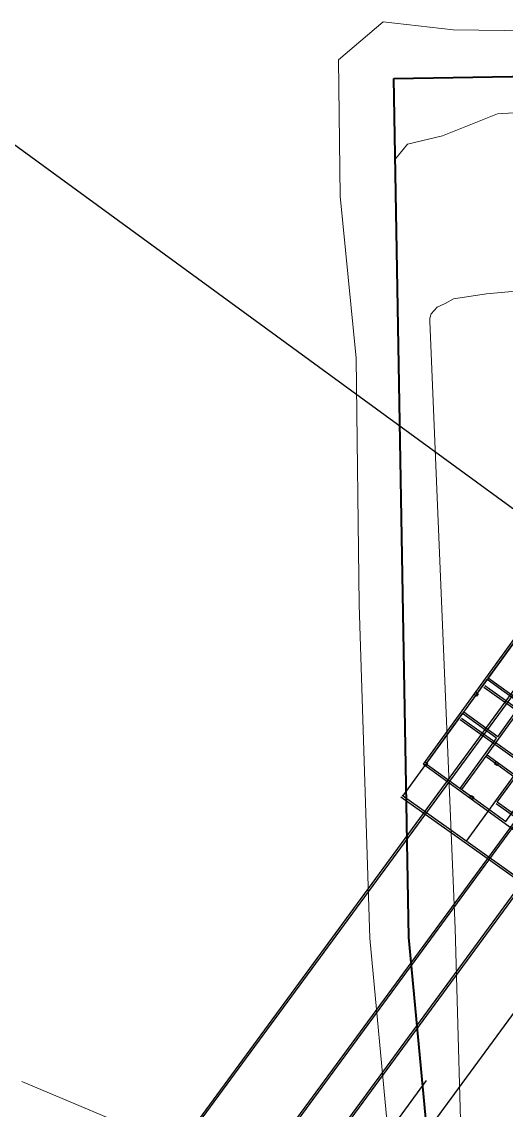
# Model space of a CAD drawing. Header units: metres. Extents: x 141303 to 146299, y 125960 to 127091.
# Drawn here: x 142271.4 to 142322.1, y 126591.1 to 126705.2 of the extents above; entities that cross this region are included whole.
import ezdxf

# ---------------------------------------------------------------- set-up
doc = ezdxf.new("R2010")
doc.units = ezdxf.units.M
doc.header["$MEASUREMENT"] = 0
doc.linetypes.add('ACAD_ISO04W100', pattern=[30, 24, -3, 0, -3])
for name, color, linetype, lineweight in [('new column', 4, 'Continuous', 25), ('NVMI-CONTOUR', 43, 'Continuous', 13), ('NVMI_ROAD', 253, 'Continuous', 20), ('NVMI_SITEBOUNDARY', 255, 'ACAD_ISO04W100', 40), ('NVMI_WALL', 7, 'Continuous', 30)]:
    doc.layers.add(name, color=color, linetype=linetype, lineweight=lineweight)
doc.layers.add('projection lines', color=221, linetype='Continuous')

msp = doc.modelspace()

# ---------------------------------------------------------------- linework, layer by layer
at = {"layer": 'new column'}
for p, q in [((142318.77891, 126634.71311), (142318.95338, 126634.95716)), ((142319.02296, 126634.53864), (142318.77891, 126634.71311)), ((142318.95338, 126634.95716), (142319.19743, 126634.78269)), ((142319.19743, 126634.78269), (142319.02296, 126634.53864)), ((142313.47687, 126627.40568), (142313.65721, 126627.64542)), ((142313.71661, 126627.22533), (142313.47687, 126627.40568)), ((142313.65721, 126627.64542), (142313.89695, 126627.46507)), ((142313.89695, 126627.46507), (142313.71661, 126627.22533)), ((142320.91691, 126627.43686), (142321.09138, 126627.68091)), ((142321.16096, 126627.26239), (142320.91691, 126627.43686)), ((142321.09138, 126627.68091), (142321.33543, 126627.50644)), ((142321.33543, 126627.50644), (142321.16096, 126627.26239)), ((142318.32458, 126623.86548), (142318.49905, 126624.10953)), ((142318.56863, 126623.69101), (142318.32458, 126623.86548)), ((142318.49905, 126624.10953), (142318.7431, 126623.93506)), ((142318.7431, 126623.93506), (142318.56863, 126623.69101))]:
    msp.add_line(p, q, dxfattribs=at)
at = {"layer": 'NVMI-CONTOUR'}
for p, q in [((142321.21298, 126695.5455), (142315.46838, 126693.2461)), ((142326.90422, 126695.9318), (142321.21298, 126695.5455)), ((142315.46838, 126693.2461), (142311.77553, 126692.38834)), ((142311.77553, 126692.38834), (142310.51519, 126690.82368))]:
    msp.add_line(p, q, dxfattribs=at)
at = {"layer": 'NVMI-CONTOUR', "linetype": 'Continuous'}
msp.add_lwpolyline([(142317.60324, 126581.33095), (142316.78728, 126610.20444), (142314.1342, 126673.7764), (142314.12853, 126674.15146), (142314.26612, 126674.60193), (142314.90792, 126675.28619), (142315.74835, 126675.68784), (142316.62589, 126676.17209), (142320.06044, 126676.70006), (142325.48564, 126677.18649), (142327.9085, 126677.20279), (142332.74228, 126676.97116), (142338.21862, 126676.40571), (142343.74206, 126675.63791), (142351.00528, 126674.51855), (142358.50182, 126673.52856), (142360.05552, 126671.92175), (142360.94497, 126663.69878), (142360.39173, 126660.04397), (142361.53761, 126658.71513)], dxfattribs=at)
at = {"layer": 'NVMI_ROAD'}
for p, q in [((142309.22372, 126705.19812), (142304.55528, 126701.22099)), ((142316.57021, 126704.36662), (142309.22372, 126705.19812)), ((142333.28633, 126704.12304), (142316.57021, 126704.36662)), ((142304.55528, 126701.22099), (142304.7245, 126686.92735)), ((142304.7245, 126686.92735), (142306.41857, 126669.94611)), ((142306.41857, 126669.94611), (142306.72969, 126644.11024)), ((142306.72969, 126644.11024), (142307.85388, 126609.169)), ((142307.85388, 126609.169), (142310.78868, 126577.77477)), ((142307.09127, 126579.2014), (142271.36447, 126594.14171))]:
    msp.add_line(p, q, dxfattribs=at)
at = {"layer": 'NVMI_SITEBOUNDARY', "linetype": 'ByBlock'}
for p, q in [((142310.36997, 126699.2364), (142334.17729, 126699.64738)), ((142311.92375, 126609.22776), (142310.36997, 126699.2364)), ((142314.92927, 126577.55601), (142311.92375, 126609.22776))]:
    msp.add_line(p, q, dxfattribs=at)
at = {"layer": 'NVMI_WALL'}
for p, q in [((142311.2837, 126624.07102), (142334.72005, 126656.33804)), ((142313.47261, 126627.40458), (142323.4788, 126641.22396)), ((142320.25805, 126636.43482), (142323.64079, 126641.10667)), ((142321.18443, 126623.40855), (142332.70334, 126639.26772)), ((142320.12124, 126628.3968), (142327.38279, 126638.39446)), ((142317.67756, 126632.87095), (142320.14075, 126636.27282)), ((142323.71108, 126633.6796), (142320.14075, 126636.27282)), ((142323.82862, 126633.84142), (142320.25805, 126636.43482)), ((142326.31073, 126630.80674), (142319.79085, 126635.44329)), ((142326.42827, 126630.96857), (142319.90839, 126635.60512)), ((142321.24287, 126630.28138), (142323.71108, 126633.6796)), ((142313.75173, 126627.44904), (142317.56027, 126632.70896)), ((142321.12533, 126630.11956), (142317.56027, 126632.70896)), ((142321.24287, 126630.28138), (142317.67756, 126632.87095)), ((142323.84239, 126627.40835), (142317.32251, 126632.0449)), ((142323.95993, 126627.57017), (142317.44005, 126632.20672)), ((142317.30903, 126624.86529), (142321.12533, 126630.11956)), ((142317.47085, 126624.74775), (142320.12124, 126628.3968)), ((142320.0037, 126628.23498), (142321.05553, 126627.47101)), ((142320.0037, 126628.23498), (142324.61558, 126624.88526)), ((142320.12124, 126628.3968), (142335.73688, 126617.05476)), ((142313.47261, 126627.40458), (142332.96895, 126613.2439)), ((142313.75173, 126627.44904), (142318.52268, 126623.98378)), ((142317.99011, 126619.35096), (142323.84239, 126627.40835)), ((142317.47085, 126624.74775), (142322.08272, 126621.39803)), ((142322.08272, 126621.39803), (142324.61558, 126624.88526)), ((142327.30168, 126612.43211), (142311.10558, 126623.94982)), ((142327.25622, 126612.70985), (142311.22148, 126624.1128)), ((142330.19472, 126616.75555), (142321.06689, 126623.24673)), ((142330.47526, 126616.80147), (142321.18443, 126623.40855))]:
    msp.add_line(p, q, dxfattribs=at)
at = {"layer": 'projection lines'}
msp.add_xline((142322.03608, 126654.78442), (0.8077548499, -0.5895185345), dxfattribs=at)
for p in [(142395.74028, 126734.29184), (142391.92724, 126728.76326), (142393.97409, 126710.59364), (142390.33228, 126705.31333), (142359.0857, 126670.53175), (142374.07388, 126671.00544), (142355.33034, 126665.08681), (142313.72842, 126594.24433)]:
    msp.add_ray(p, (-0.59197243, -0.805958213), dxfattribs=at)

doc.saveas('drawing.dxf')
